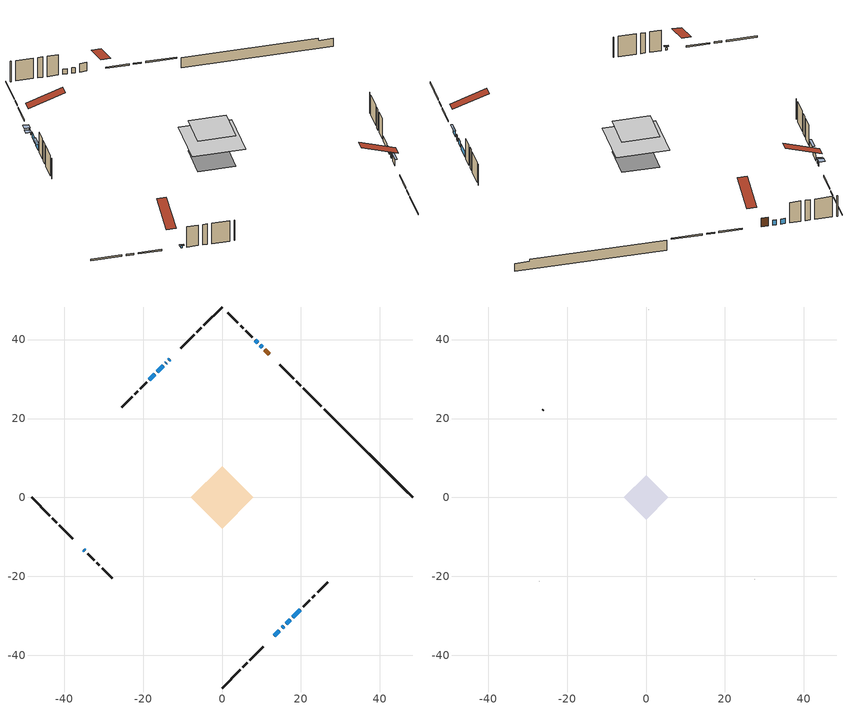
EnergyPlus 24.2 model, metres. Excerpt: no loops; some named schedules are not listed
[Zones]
conditioned space
 floor adiabatic (AdiabaticFloorConstruction): -7.93,0 0,7.93 7.93,0 0,-7.93 z2.74
 floor foundation (Slab1 construction): -5.6,0 0,5.6 5.6,0 0,-5.6 z-2.11
 wall outside (RimJoist1 construction): 0,-48.24 4.6,-43.64 / -48.24,0 -43.64,-4.6 / 0,48.24 -4.6,43.64 / 25.18,23.06 20.58,27.65 z0.3:0.6
 wall outside (RimJoist2 construction): 5.25,-42.99 6.4,-41.84 / -42.99,-5.25 -41.84,-6.4 / -5.25,42.99 -6.4,41.84 / 19.93,28.31 18.78,29.46 z0.3:0.6
 wall outside (RimJoist3 construction): 7.06,-41.18 10.5,-37.74 / -41.18,-7.06 -37.74,-10.5 / -7.06,41.18 -10.5,37.74 / 18.12,30.11 14.68,33.56 z0.3:0.6
 wall outside (AdiabaticWallConstruction 1): 11.93,36.31 10.83,37.41 z0.3:2.33
 wall outside (AdiabaticWallConstruction): -13.25,34.99 -13.47,34.77 z0.3:1.16; -34.99,-13.25 -34.7,-13.54 z0.3:0.81; 13.25,-34.98 14.55,-33.69 / -17.09,31.15 -18.38,29.85 z0.3:1.62; 10.17,38.06 9.71,38.52 / 15.2,-33.03 15.66,-32.57 / 16.32,-31.92 17.24,-31 / 17.89,-30.35 19.88,-28.36 / 9.06,39.18 8.36,39.88 / -14.85,33.38 -16.43,31.8 z0.3:1.52; -14.12,34.11 -14.2,34.04 z0.3:0.76
 wall outside (Wall1 construction): 20.53,-27.7 22.19,-26.05 / -34.04,-14.2 -32.39,-15.85 / -19.04,29.2 -20.7,27.54 / 7.7,40.54 6.05,42.19 z0.3:5.18
 wall outside (Wall2 construction): 22.85,-25.39 23.55,-24.69 / -31.73,-16.51 -31.03,-17.21 / -21.35,26.89 -22.05,26.18 / 5.39,42.85 4.69,43.55 z0.3:5.18
 wall outside (Wall3 construction): 24.2,-24.04 26.83,-21.41 / -30.37,-17.87 -27.75,-20.49 / -22.71,25.53 -25.33,22.9 / 4.03,44.21 1.41,46.83 z0.3:5.18
 wall foundation (FoundationWall1 construction): 25.84,22.4,-2.11 25.84,22.4,0.3 46,2.24,0.3 46,2.24,-0.2 48.24,0,-0.2 48.24,0,-2.11
 window (WindowConstruction 7): -13.25,34.98 -13.47,34.77 z0.3:1.16
 window (WindowConstruction 5): -34.98,-13.25 -34.7,-13.54 z0.3:0.81
 window (WindowConstruction 6): 13.25,-34.98 14.55,-33.69 z0.3:1.62
 window (WindowConstruction 9): 10.17,38.07 9.71,38.52 z0.3:1.52
 window (WindowConstruction 10): 15.2,-33.03 15.66,-32.58 z0.3:1.52
 window (WindowConstruction 8): -14.13,34.11 -14.2,34.04 z0.3:0.76
 window (WindowConstruction): 16.32,-31.92 17.23,-31 z0.3:1.52
 window (WindowConstruction 1): 17.89,-30.35 19.88,-28.36 z0.3:1.52
 window (WindowConstruction 2): 9.06,39.18 8.36,39.88 z0.3:1.52
 window (WindowConstruction 3): -14.85,33.38 -16.43,31.8 z0.3:1.52
 window (WindowConstruction 4): -17.09,31.15 -18.38,29.85 z0.3:1.62
 door (Door): 11.93,36.31 10.83,37.41 z0.3:2.33
 ceiling adiabatic (AdiabaticFloorConstruction): 0,-7.93 7.93,0 0,7.93 -7.93,0 z2.74
attic - vented
 floor to conditioned space (Floor1 construction Reversed): -5.6,0 0,5.6 5.6,0 0,-5.6 z5.18
 wall outside (Wall4 construction): 27.48,-20.76 27.58,-20.66 / -27.09,-21.15 -27,-21.24 / -25.99,22.25 -26.09,22.15 / 0.75,47.49 0.66,47.58 z0.3:5.18
 roof outside (Roof1 construction): 12.6,-35.64,5.18 7.14,-30.18,7.75 5.7,-31.62,7.75 11.16,-37.08,5.18; -35.64,-12.6,5.18 -30.18,-7.14,7.75 -31.62,-5.7,7.75 -37.08,-11.16,5.18; -12.6,35.64,5.18 -7.14,30.18,7.75 -5.7,31.62,7.75 -11.16,37.08,5.18; 12.58,35.66,5.18 7.12,30.2,7.75 8.56,28.76,7.75 14.02,34.22,5.18
shading: -13.8,34.44 -12.93,35.31 -13.79,36.17 -14.66,35.3 z1.62; -34.49,-13.75 -35.19,-13.04 -35.52,-13.37 -34.81,-14.08 z1.11; 14.76,-33.48 13.04,-35.19 13.37,-35.52 15.08,-33.8 z1.92; -14.52,33.71 -13.8,34.44 -14.66,35.3 -15.39,34.58 z1.22; -18.6,29.64 -16.88,31.36 -17.21,31.68 -18.92,29.97 z1.92
[Building]
Building 1: Terrain=Suburbs
[Site:Location]
Quebec Intl AP_QC: Latitude {deg}=46.8; Longitude {deg}=-71.38; Time Zone {hr}=-5; Elevation {m}=74; Keep Site Location Information=Yes
[Site:GroundTemperature:Shallow]
0.0108218, -2.24938, -2.43038, -1.3578, 2.94801, 7.23376, 10.9493, 13.303, 13.5029, 11.5886, 7.96783, 3.81355
[Site:WaterMainsTemperature]
Calculation Method=Schedule; Temperature Schedule=mains temperature schedule
[Material] Roughness=Rough; Thermal Absorptance=0.9
Name | Thickness {m} | Conductivity {W/m-K} | Density {kg/m3} | Specific Heat {J/kg-K} | Solar Absorptance | Visible Absorptance
asphalt or fiberglass shingles | 0.00635 | 0.162714 | 1121.4 | 1465.45 | 0.4 | 0.4
ceiling loosefill ins | 0.254 | 0.0480833 | 16.02 | 1046.75 | 0.7 | 0.7
ceiling stud and cavity | 0.1397 | 0.177487 | 65.682 | 1177.47 | 0.7 | 0.7
concrete 4.0 in. | 0.1016 | 1.803125 | 2242.8 | 837.4 | 0.7 | 0.7
concrete 8.0 in. | 0.2032 | 1.803125 | 2242.8 | 837.4 | 0.7 | 0.7
door material | 0.04445 | 0.053851 | 512.64 | 1214.23 | 0.7 | 0.7
exterior vertical ins | 0.0427865 | 0.029427 | 32.04 | 1214.23 | 0.7 | 0.7
floor covering | 0.0127 | 0.0433444 | 54.468 | 1339.84 | 0.6 | 0.6
floor rigid ins; wall rigid ins 1 | 0.512978 | 0.029427 | 32.04 | 1214.23 | 0.7 | 0.7
floor stud and cavity | 0.1397 | 1.75129 | 37.0049 | 1207.88 | 0.7 | 0.7
furniture material conditioned space 1 | 0.1524 | 0.115458 | 640.8 | 1214.23 | 0.6 | 0.6
gypsum board | 0.0127 | 0.160291 | 801 | 837.4 | 0.6 | 0.6
gypsum board 1 | 0.0127 | 0.160291 | 801 | 837.4 | 0.7 | 0.7
osb sheathing 0.5 in. | 0.0127 | 0.115458 | 512.64 | 1214.23 | 0.7 | 0.7
osb sheathing 0.75 in. | 0.01905 | 0.115458 | 512.64 | 1214.23 | 0.7 | 0.7
osb sheathing 2.0 in. | 0.0508 | 0.115458 | 512.64 | 1214.23 | 0.7 | 0.7
rim joist rigid ins; wall rigid ins | 0.051816 | 0.029427 | 32.04 | 1214.23 | 0.7 | 0.7
rim joist stud and cavity | 0.0508 | 0.0327625 | 125.044 | 1163.47 | 0.6 | 0.6
rim joist stud and cavity 1 | 0.0508 | 0.353641 | 125.044 | 1163.47 | 0.6 | 0.6
wall stud and cavity | 0.1397 | 0.142185 | 139.0536 | 1170.24 | 0.7 | 0.7
wall stud and cavity 1 | 0.1397 | 0.150548 | 139.0536 | 1170.24 | 0.7 | 0.7
wall stud and cavity 2 | 0.1397 | 0.141173 | 139.0536 | 1170.24 | 0.7 | 0.7
wall stud and cavity 3 | 0.0889 | 6.1454 | 50.32683 | 1063.81 | 0.6 | 0.6
wall stud and cavity 4 | 0.0889 | 0.380278 | 52.3479 | 1209.89 | 0.7 | 0.7
wall stud and cavity 5 | 0.0889 | 0.391764 | 83.0341 | 1211.67 | 0.7 | 0.7
wood siding | 0.0254 | 0.102417 | 544.68 | 1172.36 | 0.4 | 0.4
wood siding 1 | 0.00254 | 0.102417 | 544.68 | 1172.36 | 0.4 | 0.4
wood siding 2; wood siding 3; wood siding 4 | 0.0254 | 0.102417 | 544.68 | 1172.36 | 0.7 | 0.7
[WindowMaterial:SimpleGlazingSystem]
Name | U-Factor {W/m2-K} | Solar Heat Gain Coefficient
WindowMaterial | 2.969594 | 0.55
WindowMaterial 1 | 2.98152 | 0.59
WindowMaterial 2 | 2.94859 | 0.58
WindowMaterial 3 | 2.907136 | 0.64
WindowMaterial 4 | 3.04568 | 0.38
WindowMaterial 5 | 3.05874 | 0.34
WindowMaterial 6 | 2.89748 | 0.15
WindowMaterial 7 | 3.0542 | 0.41
[Construction]
AdiabaticFloorConstruction: floor stud and cavity, floor rigid ins, osb sheathing 0.75 in., floor covering
AdiabaticWallConstruction: wood siding 3, wall rigid ins 1, wall stud and cavity 4, gypsum board
AdiabaticWallConstruction 1: wood siding 4, wall rigid ins 1, wall stud and cavity 4, gypsum board
Door: door material
Floor1 construction Reversed: gypsum board, ceiling stud and cavity, ceiling loosefill ins
FoundationWall1 construction: concrete 8.0 in., gypsum board 1
furniture construction conditioned space 1: furniture material conditioned space 1
PartitionWallConstruction: gypsum board, wall stud and cavity 5, gypsum board
RimJoist1 construction; RimJoist3 construction: wood siding 2, rim joist rigid ins, osb sheathing 2.0 in., rim joist stud and cavity
RimJoist2 construction: wood siding 2, osb sheathing 2.0 in., rim joist stud and cavity 1
Roof1 construction: asphalt or fiberglass shingles
Slab1 construction: concrete 4.0 in.
Wall1 construction: wood siding, wall rigid ins, osb sheathing 0.5 in., wall stud and cavity, gypsum board
Wall2 construction: wood siding, wall rigid ins, osb sheathing 0.5 in., wall stud and cavity 1, gypsum board
Wall3 construction: wood siding, wall rigid ins, osb sheathing 0.5 in., wall stud and cavity 2, gypsum board
Wall4 construction: wood siding 1, wall stud and cavity 3
WindowConstruction: WindowMaterial
WindowConstruction 1: WindowMaterial 1
WindowConstruction 10; WindowConstruction 9: WindowMaterial 7
WindowConstruction 2; WindowConstruction 4; WindowConstruction 6: WindowMaterial 2
WindowConstruction 3: WindowMaterial 3
WindowConstruction 5: WindowMaterial 4
WindowConstruction 7: WindowMaterial 5
WindowConstruction 8: WindowMaterial 6
[Zone] Multiplier=1; Part of Total Floor Area=Yes
Name | Volume {m3}
attic - vented | 26.2294
conditioned space | 489.7
[Space]
Name | Zone | Volume {m3}
attic - vented 1 | attic - vented | 26.2294
conditioned space 1 | conditioned space | 489.7
[ZoneInfiltration:EffectiveLeakageArea]
infil attic - vented 1: Zone or Space=attic - vented 1; Schedule=Always On Discrete; Effective Air Leakage Area {cm2}=2318.77; Stack Coefficient=0.000518037; Wind Coefficient=1.5378e-05
[ZoneMixing]
whole house fan mix: Zone or Space=attic - vented; Schedule=Always On Continuous; Design Flow Rate Calculation Method=Flow/Zone; Design Flow Rate {m3/s}=0; Source Zone or Space=conditioned space
[SurfaceProperty:ExposedFoundationPerimeter]
Slab1: Exposed Perimeter Calculation Method=TotalExposedPerimeter; Total Exposed Perimeter {m}=31.68
[InternalMass] Zone or ZoneList=conditioned space; Space or SpaceList=conditioned space 1
Name | Construction | Surface Area {m2}
furniture mass conditioned space 1 | furniture construction conditioned space 1 | 75.36
partition wall mass | PartitionWallConstruction | 188.4
[Lights]
interior lighting: Zone or ZoneList or Space or SpaceList=conditioned space 1; Schedule=interior lighting schedule; Design Level Calculation Method=LightingLevel; Lighting Level {W}=343.2; Return Air Fraction=0; Fraction Radiant=0.6; Fraction Visible=0.2; Fraction Replaceable=1
[People]
occupants: Zone or ZoneList or Space or SpaceList=conditioned space 1; Number of People Schedule=occupants schedule; Number of People Calculation Method=People; Number of People=3; Fraction Radiant=0.314171; Sensible Heat Fraction=0.56303; Activity Level Schedule=occupants activity schedule; Carbon Dioxide Generation Rate {m3/s-W}=0; Enable ASHRAE 55 Comfort Warnings=No; Mean Radiant Temperature Calculation Type=EnclosureAveraged
[ElectricEquipment] Zone or ZoneList or Space or SpaceList=conditioned space 1; Design Level Calculation Method=EquipmentLevel
Name | Schedule | Design Level {W} | Fraction Latent | Fraction Radiant | Fraction Lost
clothes dryer | clothes dryer schedule | 140.772 | 0.015 | 0.081 | 0.85
clothes washer | clothes washer schedule | 32.1985 | 0.03 | 0.162 | 0.7
cooking range | cooking range schedule | 215.147 | 0.08 | 0.432 | 0.2
dishwasher | dishwasher schedule | 66.8632 | 0.3 | 0.18 | 0.4
fridge | fridge schedule | 72.9452 | 0 | 0.6 | 0
mech vent bath fan 0 | mech vent bath fan 0 schedule | 50.2 | 0 | 0 | 1
mech vent bath fan 1 | mech vent bath fan 1 schedule | 50.2 | 0 | 0 | 1
mech vent house fan | mech vent house fan schedule | 20.8667 | 0 | 0 | 0.522764
mech vent house fan cfis | mech vent house fan cfis schedule | 0 | 0 | 0 | 0
mech vent range fan 0 | mech vent range fan 0 schedule | 57 | 0 | 0 | 1
misc plug loads | misc plug loads schedule | 494.7 | 0.045 | 0.513 | 0.1
whole house fan | Always On Discrete | 0 | 0 | 0 | 1
[OtherEquipment] Zone or ZoneList or Space or SpaceList=conditioned space 1; Design Level Calculation Method=EquipmentLevel
Name | Fuel Type | Schedule | Design Level {W} | Fraction Latent | Fraction Radiant | Fraction Lost
clothes dryer 1 | Electricity | clothes dryer schedule | 0 | 0.015 | 0.081 | 0.85
cooking range 1 | Electricity | cooking range schedule | 0 | 0.08 | 0.432 | 0.2
general water use latent | None | general water use schedule | 62.594 | 1 | 0 | 0
general water use sensible | None | general water use schedule | -61.6891 | 0 | 0.6 | 0
mech vent house fan latent load | None | Always On Discrete | 0 | 1 | 0 | 0
mech vent house fan sensible load | None | Always On Discrete | 0 | 0 | 0 | 0
water heater energy adjustment1 | Electricity | Always On Discrete | 0.01 | 0 | 0 | 1
[ZoneInfiltration:DesignFlowRate] Zone or ZoneList or Space or SpaceList=conditioned space 1; Schedule=Always On Discrete; Design Flow Rate Calculation Method=Flow/Zone; Design Flow Rate {m3/s}=0
infil flow; natural vent flow; whole house fan flow
[ZoneControl:Thermostat]
conditioned space Thermostat: Zone or ZoneList=conditioned space; Control Type Schedule=conditioned space Thermostat Schedule; Control 1=conditioned space temperature setpoint; Temperature Difference Between Cutout And Setpoint {deltaC}=0
[ThermostatSetpoint:DualSetpoint]
conditioned space temperature setpoint: Heating Setpoint Temperature Schedule=heating setpoint; Cooling Setpoint Temperature Schedule=cooling setpoint
[Zone equipment]
conditioned space: electric baseboard
[Foundation:Kiva]
Foundation Kiva 1: Initial Indoor Air Temperature {C}=18; Wall Height Above Grade {m}=0.299984; Wall Depth Below Slab {m}=0.2032; Custom Block Material Name 1=exterior vertical ins; Custom Block Depth 1 {m}=2.40999; Custom Block X Position 1 {m}=0.2159; Custom Block Z Position 1 {m}=0
[Foundation:Kiva:Settings]
Soil Conductivity {W/m-K}=0.849921; Soil Density {kg/m3}=1842.3; Soil Specific Heat {J/kg-K}=418.7; Ground Solar Absorptivity=0.9; Ground Thermal Absorptivity=0.9; Ground Surface Roughness {m}=0.03; Far-Field Width {m}=40; Deep-Ground Boundary Condition=ZeroFlux; Deep-Ground Depth {m}=40; Minimum Cell Dimension {m}=0.2; Maximum Cell Growth Coefficient=3; Simulation Timestep=Timestep
[Exterior:Lights]
exterior lighting: Schedule=exterior lighting schedule; Design Level {W}=75.6
[EnergyManagementSystem:Sensor] Output:Variable or Output:Meter Index Key=conditioned space
Name | Output:Variable or Output:Meter
conditioned_space_clg_unmet_s | Zone Cooling Setpoint Not Met Time
conditioned_space_htg_unmet_s | Zone Heating Setpoint Not Met Time
fridge_tin_s; tin_s; tin_s_1 | Zone Mean Air Temperature
tout_s | Zone Outdoor Air Drybulb Temperature
win_s | Zone Air Humidity Ratio
[Schedule:Constant]
Name | Hourly Value
Always On Continuous; mech vent house fan schedule; mech vent house fan cfis schedule; Always On Discrete | 1
occupants activity schedule | 117.228
fridge schedule | 0
[Schedule:Week:Daily]
interior lighting schedule Week Rule - Jan1-Jan27: interior lighting schedule day, interior lighting schedule day, interior lighting schedule day, interior lighting schedule day, interior lighting schedule day, interior lighting schedule day, interior lighting schedule day, interior lighting schedule default day, interior lighting schedule default day, interior lighting schedule default day, interior lighting schedule default day, interior lighting schedule default day
interior lighting schedule Week Rule - Jan28-Feb3: interior lighting schedule day, interior lighting schedule day, interior lighting schedule day, interior lighting schedule day, interior lighting schedule day 1, interior lighting schedule day 1, interior lighting schedule day 1, interior lighting schedule default day, interior lighting schedule default day, interior lighting schedule default day, interior lighting schedule default day, interior lighting schedule default day
interior lighting schedule Week Rule - Feb4-Feb24: interior lighting schedule day 1, interior lighting schedule day 1, interior lighting schedule day 1, interior lighting schedule day 1, interior lighting schedule day 1, interior lighting schedule day 1, interior lighting schedule day 1, interior lighting schedule default day, interior lighting schedule default day, interior lighting schedule default day, interior lighting schedule default day, interior lighting schedule default day
interior lighting schedule Week Rule - Feb25-Mar3: interior lighting schedule day 1, interior lighting schedule day 1, interior lighting schedule day 1, interior lighting schedule day 1, interior lighting schedule day 2, interior lighting schedule day 2, interior lighting schedule day 2, interior lighting schedule default day, interior lighting schedule default day, interior lighting schedule default day, interior lighting schedule default day, interior lighting schedule default day
interior lighting schedule Week Rule - Mar4-Mar31: interior lighting schedule day 2, interior lighting schedule day 2, interior lighting schedule day 2, interior lighting schedule day 2, interior lighting schedule day 2, interior lighting schedule day 2, interior lighting schedule day 2, interior lighting schedule default day, interior lighting schedule default day, interior lighting schedule default day, interior lighting schedule default day, interior lighting schedule default day
interior lighting schedule Week Rule - Apr1-Apr28: interior lighting schedule day 3, interior lighting schedule day 3, interior lighting schedule day 3, interior lighting schedule day 3, interior lighting schedule day 3, interior lighting schedule day 3, interior lighting schedule day 3, interior lighting schedule default day, interior lighting schedule default day, interior lighting schedule default day, interior lighting schedule default day, interior lighting schedule default day
interior lighting schedule Week Rule - Apr29-May5: interior lighting schedule day 3, interior lighting schedule day 3, interior lighting schedule day 4, interior lighting schedule day 4, interior lighting schedule day 4, interior lighting schedule day 4, interior lighting schedule day 4, interior lighting schedule default day, interior lighting schedule default day, interior lighting schedule default day, interior lighting schedule default day, interior lighting schedule default day
interior lighting schedule Week Rule - May6-May26: interior lighting schedule day 4, interior lighting schedule day 4, interior lighting schedule day 4, interior lighting schedule day 4, interior lighting schedule day 4, interior lighting schedule day 4, interior lighting schedule day 4, interior lighting schedule default day, interior lighting schedule default day, interior lighting schedule default day, interior lighting schedule default day, interior lighting schedule default day
interior lighting schedule Week Rule - May27-Jun2: interior lighting schedule day 4, interior lighting schedule day 4, interior lighting schedule day 4, interior lighting schedule day 4, interior lighting schedule day 4, interior lighting schedule day 5, interior lighting schedule day 5, interior lighting schedule default day, interior lighting schedule default day, interior lighting schedule default day, interior lighting schedule default day, interior lighting schedule default day
interior lighting schedule Week Rule - Jun3-Jun30: interior lighting schedule day 5, interior lighting schedule day 5, interior lighting schedule day 5, interior lighting schedule day 5, interior lighting schedule day 5, interior lighting schedule day 5, interior lighting schedule day 5, interior lighting schedule default day, interior lighting schedule default day, interior lighting schedule default day, interior lighting schedule default day, interior lighting schedule default day
interior lighting schedule Week Rule - Jul1-Jul28: interior lighting schedule day 6, interior lighting schedule day 6, interior lighting schedule day 6, interior lighting schedule day 6, interior lighting schedule day 6, interior lighting schedule day 6, interior lighting schedule day 6, interior lighting schedule default day, interior lighting schedule default day, interior lighting schedule default day, interior lighting schedule default day, interior lighting schedule default day
interior lighting schedule Week Rule - Jul29-Aug4: interior lighting schedule day 6, interior lighting schedule day 6, interior lighting schedule day 6, interior lighting schedule day 7, interior lighting schedule day 7, interior lighting schedule day 7, interior lighting schedule day 7, interior lighting schedule default day, interior lighting schedule default day, interior lighting schedule default day, interior lighting schedule default day, interior lighting schedule default day
interior lighting schedule Week Rule - Aug5-Aug25: interior lighting schedule day 7, interior lighting schedule day 7, interior lighting schedule day 7, interior lighting schedule day 7, interior lighting schedule day 7, interior lighting schedule day 7, interior lighting schedule day 7, interior lighting schedule default day, interior lighting schedule default day, interior lighting schedule default day, interior lighting schedule default day, interior lighting schedule default day
interior lighting schedule Week Rule - Aug26-Sep1: interior lighting schedule day 7, interior lighting schedule day 7, interior lighting schedule day 7, interior lighting schedule day 7, interior lighting schedule day 7, interior lighting schedule day 7, interior lighting schedule day 8, interior lighting schedule default day, interior lighting schedule default day, interior lighting schedule default day, interior lighting schedule default day, interior lighting schedule default day
interior lighting schedule Week Rule - Sep2-Sep29: interior lighting schedule day 8, interior lighting schedule day 8, interior lighting schedule day 8, interior lighting schedule day 8, interior lighting schedule day 8, interior lighting schedule day 8, interior lighting schedule day 8, interior lighting schedule default day, interior lighting schedule default day, interior lighting schedule default day, interior lighting schedule default day, interior lighting schedule default day
interior lighting schedule Week Rule - Sep30-Oct6: interior lighting schedule day 8, interior lighting schedule day 9, interior lighting schedule day 9, interior lighting schedule day 9, interior lighting schedule day 9, interior lighting schedule day 9, interior lighting schedule day 9, interior lighting schedule default day, interior lighting schedule default day, interior lighting schedule default day, interior lighting schedule default day, interior lighting schedule default day
interior lighting schedule Week Rule - Oct7-Oct27: interior lighting schedule day 9, interior lighting schedule day 9, interior lighting schedule day 9, interior lighting schedule day 9, interior lighting schedule day 9, interior lighting schedule day 9, interior lighting schedule day 9, interior lighting schedule default day, interior lighting schedule default day, interior lighting schedule default day, interior lighting schedule default day, interior lighting schedule default day
interior lighting schedule Week Rule - Oct28-Nov3: interior lighting schedule day 9, interior lighting schedule day 9, interior lighting schedule day 9, interior lighting schedule day 9, interior lighting schedule day 10, interior lighting schedule day 10, interior lighting schedule day 10, interior lighting schedule default day, interior lighting schedule default day, interior lighting schedule default day, interior lighting schedule default day, interior lighting schedule default day
interior lighting schedule Week Rule - Nov4-Nov24: interior lighting schedule day 10, interior lighting schedule day 10, interior lighting schedule day 10, interior lighting schedule day 10, interior lighting schedule day 10, interior lighting schedule day 10, interior lighting schedule day 10, interior lighting schedule default day, interior lighting schedule default day, interior lighting schedule default day, interior lighting schedule default day, interior lighting schedule default day
interior lighting schedule Week Rule - Nov25-Dec1: interior lighting schedule day 10, interior lighting schedule day 10, interior lighting schedule day 10, interior lighting schedule day 10, interior lighting schedule day 10, interior lighting schedule day 10, interior lighting schedule day 11, interior lighting schedule default day, interior lighting schedule default day, interior lighting schedule default day, interior lighting schedule default day, interior lighting schedule default day
interior lighting schedule Week Rule - Dec2-Dec31: interior lighting schedule day 11, interior lighting schedule day 11, interior lighting schedule day 11, interior lighting schedule day 11, interior lighting schedule day 11, interior lighting schedule day 11, interior lighting schedule day 11, interior lighting schedule default day, interior lighting schedule default day, interior lighting schedule default day, interior lighting schedule default day, interior lighting schedule default day
occupants schedule Week Rule - Jan1-Dec31: occupants schedule day, occupants schedule day, occupants schedule day, occupants schedule day, occupants schedule day, occupants schedule day, occupants schedule day, occupants schedule default day, occupants schedule default day, occupants schedule default day, occupants schedule default day, occupants schedule default day
clothes dryer schedule Week Rule - Jan1-Dec31: clothes dryer schedule day, clothes dryer schedule day, clothes dryer schedule day, clothes dryer schedule day, clothes dryer schedule day, clothes dryer schedule day, clothes dryer schedule day, clothes dryer schedule default day, clothes dryer schedule default day, clothes dryer schedule default day, clothes dryer schedule default day, clothes dryer schedule default day
clothes washer schedule Week Rule - Jan1-Dec31: clothes washer schedule day, clothes washer schedule day, clothes washer schedule day, clothes washer schedule day, clothes washer schedule day, clothes washer schedule day, clothes washer schedule day, clothes washer schedule default day, clothes washer schedule default day, clothes washer schedule default day, clothes washer schedule default day, clothes washer schedule default day
cooking range schedule Week Rule - Jan1-Dec31: cooking range schedule day, cooking range schedule day, cooking range schedule day, cooking range schedule day, cooking range schedule day, cooking range schedule day, cooking range schedule day, cooking range schedule default day, cooking range schedule default day, cooking range schedule default day, cooking range schedule default day, cooking range schedule default day
dishwasher schedule Week Rule - Jan1-Dec31: dishwasher schedule day, dishwasher schedule day, dishwasher schedule day, dishwasher schedule day, dishwasher schedule day, dishwasher schedule day, dishwasher schedule day, dishwasher schedule default day, dishwasher schedule default day, dishwasher schedule default day, dishwasher schedule default day, dishwasher schedule default day
mech vent bath fan 0 schedule Week Rule - Jan1-Dec31: mech vent bath fan 0 schedule day, mech vent bath fan 0 schedule day, mech vent bath fan 0 schedule day, mech vent bath fan 0 schedule day, mech vent bath fan 0 schedule day, mech vent bath fan 0 schedule day, mech vent bath fan 0 schedule day, mech vent bath fan 0 schedule default day, mech vent bath fan 0 schedule default day, mech vent bath fan 0 schedule default day, mech vent bath fan 0 schedule default day, mech vent bath fan 0 schedule default day
mech vent bath fan 1 schedule Week Rule - Jan1-Dec31: mech vent bath fan 1 schedule day, mech vent bath fan 1 schedule day, mech vent bath fan 1 schedule day, mech vent bath fan 1 schedule day, mech vent bath fan 1 schedule day, mech vent bath fan 1 schedule day, mech vent bath fan 1 schedule day, mech vent bath fan 1 schedule default day, mech vent bath fan 1 schedule default day, mech vent bath fan 1 schedule default day, mech vent bath fan 1 schedule default day, mech vent bath fan 1 schedule default day
mech vent range fan 0 schedule Week Rule - Jan1-Dec31: mech vent range fan 0 schedule day, mech vent range fan 0 schedule day, mech vent range fan 0 schedule day, mech vent range fan 0 schedule day, mech vent range fan 0 schedule day, mech vent range fan 0 schedule day, mech vent range fan 0 schedule day, mech vent range fan 0 schedule default day, mech vent range fan 0 schedule default day, mech vent range fan 0 schedule default day, mech vent range fan 0 schedule default day, mech vent range fan 0 schedule default day
misc plug loads schedule Week Rule - Jan1-Dec31: misc plug loads schedule day, misc plug loads schedule day, misc plug loads schedule day, misc plug loads schedule day, misc plug loads schedule day, misc plug loads schedule day, misc plug loads schedule day, misc plug loads schedule default day, misc plug loads schedule default day, misc plug loads schedule default day, misc plug loads schedule default day, misc plug loads schedule default day
general water use schedule Week Rule - Jan1-Dec31: general water use schedule day, general water use schedule day, general water use schedule day, general water use schedule day, general water use schedule day, general water use schedule day, general water use schedule day, general water use schedule default day, general water use schedule default day, general water use schedule default day, general water use schedule default day, general water use schedule default day
exterior lighting schedule Week Rule - Jan1-Jan27: exterior lighting schedule day, exterior lighting schedule day, exterior lighting schedule day, exterior lighting schedule day, exterior lighting schedule day, exterior lighting schedule day, exterior lighting schedule day, exterior lighting schedule default day, exterior lighting schedule default day, exterior lighting schedule default day, exterior lighting schedule default day, exterior lighting schedule default day
exterior lighting schedule Week Rule - Jan28-Feb3: exterior lighting schedule day, exterior lighting schedule day, exterior lighting schedule day, exterior lighting schedule day, exterior lighting schedule day 1, exterior lighting schedule day 1, exterior lighting schedule day 1, exterior lighting schedule default day, exterior lighting schedule default day, exterior lighting schedule default day, exterior lighting schedule default day, exterior lighting schedule default day
exterior lighting schedule Week Rule - Feb4-Feb24: exterior lighting schedule day 1, exterior lighting schedule day 1, exterior lighting schedule day 1, exterior lighting schedule day 1, exterior lighting schedule day 1, exterior lighting schedule day 1, exterior lighting schedule day 1, exterior lighting schedule default day, exterior lighting schedule default day, exterior lighting schedule default day, exterior lighting schedule default day, exterior lighting schedule default day
exterior lighting schedule Week Rule - Feb25-Mar3: exterior lighting schedule day 1, exterior lighting schedule day 1, exterior lighting schedule day 1, exterior lighting schedule day 1, exterior lighting schedule day 2, exterior lighting schedule day 2, exterior lighting schedule day 2, exterior lighting schedule default day, exterior lighting schedule default day, exterior lighting schedule default day, exterior lighting schedule default day, exterior lighting schedule default day
exterior lighting schedule Week Rule - Mar4-Mar31: exterior lighting schedule day 2, exterior lighting schedule day 2, exterior lighting schedule day 2, exterior lighting schedule day 2, exterior lighting schedule day 2, exterior lighting schedule day 2, exterior lighting schedule day 2, exterior lighting schedule default day, exterior lighting schedule default day, exterior lighting schedule default day, exterior lighting schedule default day, exterior lighting schedule default day
exterior lighting schedule Week Rule - Apr1-Apr28: exterior lighting schedule day 3, exterior lighting schedule day 3, exterior lighting schedule day 3, exterior lighting schedule day 3, exterior lighting schedule day 3, exterior lighting schedule day 3, exterior lighting schedule day 3, exterior lighting schedule default day, exterior lighting schedule default day, exterior lighting schedule default day, exterior lighting schedule default day, exterior lighting schedule default day
exterior lighting schedule Week Rule - Apr29-May5: exterior lighting schedule day 3, exterior lighting schedule day 3, exterior lighting schedule day 4, exterior lighting schedule day 4, exterior lighting schedule day 4, exterior lighting schedule day 4, exterior lighting schedule day 4, exterior lighting schedule default day, exterior lighting schedule default day, exterior lighting schedule default day, exterior lighting schedule default day, exterior lighting schedule default day
exterior lighting schedule Week Rule - May6-May26: exterior lighting schedule day 4, exterior lighting schedule day 4, exterior lighting schedule day 4, exterior lighting schedule day 4, exterior lighting schedule day 4, exterior lighting schedule day 4, exterior lighting schedule day 4, exterior lighting schedule default day, exterior lighting schedule default day, exterior lighting schedule default day, exterior lighting schedule default day, exterior lighting schedule default day
exterior lighting schedule Week Rule - May27-Jun2: exterior lighting schedule day 4, exterior lighting schedule day 4, exterior lighting schedule day 4, exterior lighting schedule day 4, exterior lighting schedule day 4, exterior lighting schedule day 5, exterior lighting schedule day 5, exterior lighting schedule default day, exterior lighting schedule default day, exterior lighting schedule default day, exterior lighting schedule default day, exterior lighting schedule default day
exterior lighting schedule Week Rule - Jun3-Jun30: exterior lighting schedule day 5, exterior lighting schedule day 5, exterior lighting schedule day 5, exterior lighting schedule day 5, exterior lighting schedule day 5, exterior lighting schedule day 5, exterior lighting schedule day 5, exterior lighting schedule default day, exterior lighting schedule default day, exterior lighting schedule default day, exterior lighting schedule default day, exterior lighting schedule default day
exterior lighting schedule Week Rule - Jul1-Jul28: exterior lighting schedule day 6, exterior lighting schedule day 6, exterior lighting schedule day 6, exterior lighting schedule day 6, exterior lighting schedule day 6, exterior lighting schedule day 6, exterior lighting schedule day 6, exterior lighting schedule default day, exterior lighting schedule default day, exterior lighting schedule default day, exterior lighting schedule default day, exterior lighting schedule default day
exterior lighting schedule Week Rule - Jul29-Aug4: exterior lighting schedule day 6, exterior lighting schedule day 6, exterior lighting schedule day 6, exterior lighting schedule day 7, exterior lighting schedule day 7, exterior lighting schedule day 7, exterior lighting schedule day 7, exterior lighting schedule default day, exterior lighting schedule default day, exterior lighting schedule default day, exterior lighting schedule default day, exterior lighting schedule default day
[Schedule:Year]
interior lighting schedule: interior lighting schedule Week Rule - Jan1-Jan27, 1, 1, 1, 27, interior lighting schedule Week Rule - Jan28-Feb3, 1, 28, 2, 3, interior lighting schedule Week Rule - Feb4-Feb24, 2, 4, 2, 24, interior lighting schedule Week Rule - Feb25-Mar3, 2, 25, 3, 3, interior lighting schedule Week Rule - Mar4-Mar31, 3, 4, 3, 31, interior lighting schedule Week Rule - Apr1-Apr28, 4, 1, 4, 28, interior lighting schedule Week Rule - Apr29-May5, 4, 29, 5, 5, interior lighting schedule Week Rule - May6-May26, 5, 6, 5, 26, interior lighting schedule Week Rule - May27-Jun2, 5, 27, 6, 2, interior lighting schedule Week Rule - Jun3-Jun30, 6, 3, 6, 30, interior lighting schedule Week Rule - Jul1-Jul28, 7, 1, 7, 28, interior lighting schedule Week Rule - Jul29-Aug4, 7, 29, 8, 4, interior lighting schedule Week Rule - Aug5-Aug25, 8, 5, 8, 25, interior lighting schedule Week Rule - Aug26-Sep1, 8, 26, 9, 1, interior lighting schedule Week Rule - Sep2-Sep29, 9, 2, 9, 29, interior lighting schedule Week Rule - Sep30-Oct6, 9, 30, 10, 6, interior lighting schedule Week Rule - Oct7-Oct27, 10, 7, 10, 27, interior lighting schedule Week Rule - Oct28-Nov3, 10, 28, 11, 3, interior lighting schedule Week Rule - Nov4-Nov24, 11, 4, 11, 24, interior lighting schedule Week Rule - Nov25-Dec1, 11, 25, 12, 1, interior lighting schedule Week Rule - Dec2-Dec31, 12, 2, 12, 31
occupants schedule: occupants schedule Week Rule - Jan1-Dec31, 1, 1, 12, 31
clothes dryer schedule: clothes dryer schedule Week Rule - Jan1-Dec31, 1, 1, 12, 31
clothes washer schedule: clothes washer schedule Week Rule - Jan1-Dec31, 1, 1, 12, 31
cooking range schedule: cooking range schedule Week Rule - Jan1-Dec31, 1, 1, 12, 31
dishwasher schedule: dishwasher schedule Week Rule - Jan1-Dec31, 1, 1, 12, 31
mech vent bath fan 0 schedule: mech vent bath fan 0 schedule Week Rule - Jan1-Dec31, 1, 1, 12, 31
mech vent bath fan 1 schedule: mech vent bath fan 1 schedule Week Rule - Jan1-Dec31, 1, 1, 12, 31
mech vent range fan 0 schedule: mech vent range fan 0 schedule Week Rule - Jan1-Dec31, 1, 1, 12, 31
misc plug loads schedule: misc plug loads schedule Week Rule - Jan1-Dec31, 1, 1, 12, 31
general water use schedule: general water use schedule Week Rule - Jan1-Dec31, 1, 1, 12, 31
exterior lighting schedule: exterior lighting schedule Week Rule - Jan1-Jan27, 1, 1, 1, 27, exterior lighting schedule Week Rule - Jan28-Feb3, 1, 28, 2, 3, exterior lighting schedule Week Rule - Feb4-Feb24, 2, 4, 2, 24, exterior lighting schedule Week Rule - Feb25-Mar3, 2, 25, 3, 3, exterior lighting schedule Week Rule - Mar4-Mar31, 3, 4, 3, 31, exterior lighting schedule Week Rule - Apr1-Apr28, 4, 1, 4, 28, exterior lighting schedule Week Rule - Apr29-May5, 4, 29, 5, 5, exterior lighting schedule Week Rule - May6-May26, 5, 6, 5, 26, exterior lighting schedule Week Rule - May27-Jun2, 5, 27, 6, 2, exterior lighting schedule Week Rule - Jun3-Jun30, 6, 3, 6, 30, exterior lighting schedule Week Rule - Jul1-Jul28, 7, 1, 7, 28, exterior lighting schedule Week Rule - Jul29-Aug4, 7, 29, 8, 4, exterior lighting schedule Week Rule - Aug5-Aug25, 8, 5, 8, 25, exterior lighting schedule Week Rule - Aug26-Sep1, 8, 26, 9, 1, exterior lighting schedule Week Rule - Sep2-Sep29, 9, 2, 9, 29, exterior lighting schedule Week Rule - Sep30-Oct6, 9, 30, 10, 6, exterior lighting schedule Week Rule - Oct7-Oct27, 10, 7, 10, 27, exterior lighting schedule Week Rule - Oct28-Nov3, 10, 28, 11, 3, exterior lighting schedule Week Rule - Nov4-Nov24, 11, 4, 11, 24, exterior lighting schedule Week Rule - Nov25-Dec1, 11, 25, 12, 1, exterior lighting schedule Week Rule - Dec2-Dec31, 12, 2, 12, 31
[Schedule:Compact]
conditioned space Thermostat Schedule: Through: 12/31, For: AllDays, Until: 24:00, 4
mains temperature schedule: Through: 01/01, For: AllDays, Until: 24:00, 5.175, Through: 01/02, For: AllDays, Until: 24:00, 5.10167, Through: 01/03, For: AllDays, Until: 24:00, 5.02889, Through: 01/04, For: AllDays, Until: 24:00, 4.95778, Through: 01/05, For: AllDays, Until: 24:00, 4.88778, Through: 01/06, For: AllDays, Until: 24:00, 4.81833, Through: 01/07, For: AllDays, Until: 24:00, 4.75056, Through: 01/08, For: AllDays, Until: 24:00, 4.68389, Through: 01/09, For: AllDays, Until: 24:00, 4.61833, Through: 01/10, For: AllDays, Until: 24:00, 4.55389, Through: 01/11, For: AllDays, Until: 24:00, 4.49056, Through: 01/12, For: AllDays, Until: 24:00, 4.42889, Through: 01/13, For: AllDays, Until: 24:00, 4.36778, Through: 01/14, For: AllDays, Until: 24:00, 4.30889, Through: 01/15, For: AllDays, Until: 24:00, 4.25056, Through: 01/16, For: AllDays, Until: 24:00, 4.19389, Through: 01/17, For: AllDays, Until: 24:00, 4.13833, Through: 01/18, For: AllDays, Until: 24:00, 4.08444, Through: 01/19, For: AllDays, Until: 24:00, 4.03167, Through: 01/20, For: AllDays, Until: 24:00, 3.98056, Through: 01/21, For: AllDays, Until: 24:00, 3.93056, Through: 01/22, For: AllDays, Until: 24:00, 3.88222, Through: 01/23, For: AllDays, Until: 24:00, 3.835, Through: 01/24, For: AllDays, Until: 24:00, 3.78944, Through: 01/25, For: AllDays, Until: 24:00, 3.74556, Through: 01/26, For: AllDays, Until: 24:00, 3.70278, Through: 01/27, For: AllDays, Until: 24:00, 3.66167, Through: 01/28, For: AllDays, Until: 24:00, 3.62167, Through: 01/29, For: AllDays, Until: 24:00, 3.58389, Through: 01/30, For: AllDays, Until: 24:00, 3.54722, Through: 01/31, For: AllDays, Until: 24:00, 3.51167, Through: 02/01, For: AllDays, Until: 24:00, 3.47833, Through: 02/02, For: AllDays, Until: 24:00, 3.44611, Through: 02/03, For: AllDays, Until: 24:00, 3.41556, Through: 02/04, For: AllDays, Until: 24:00, 3.38667, Through: 02/05, For: AllDays, Until: 24:00, 3.35944, Through: 02/06, For: AllDays, Until: 24:00, 3.33389, Through: 02/07, For: AllDays, Until: 24:00, 3.30944, Through: 02/08, For: AllDays, Until: 24:00, 3.28667, Through: 02/09, For: AllDays, Until: 24:00, 3.26611, Through: 02/10, For: AllDays, Until: 24:00, 3.24667, Through: 02/11, For: AllDays, Until: 24:00, 3.22889, Through: 02/12, For: AllDays, Until: 24:00, 3.21278, Through: 02/13, For: AllDays, Until: 24:00, 3.19833, Through: 02/14, For: AllDays, Until: 24:00, 3.18556, Through: 02/15, For: AllDays, Until: 24:00, 3.17389, Through: 02/16, For: AllDays, Until: 24:00, 3.16444, Through: 02/17, For: AllDays, Until: 24:00, 3.15667, Through: 02/18, For: AllDays, Until: 24:00, 3.15056, Through: 02/19, For: AllDays, Until: 24:00, 3.14556, Through: 02/20, For: AllDays, Until: 24:00, 3.14278, Through: 02/21, For: AllDays, Until: 24:00, 3.14111, Through: 02/22, For: AllDays, Until: 24:00, 3.14167, Through: 02/23, For: AllDays, Until: 24:00, 3.14333, Through: 02/24, For: AllDays, Until: 24:00, 3.14722, Through: 02/25, For: AllDays, Until: 24:00, 3.15222, Through: 02/26, For: AllDays, Until: 24:00, 3.15944, Through: 02/27, For: AllDays, Until: 24:00, 3.16778, Through: 02/28, For: AllDays, Until: 24:00, 3.17778, Through: 03/01, For: AllDays, Until: 24:00, 3.18944, Through: 03/02, For: AllDays, Until: 24:00, 3.20333, Through: 03/03, For: AllDays, Until: 24:00, 3.21833, Through: 03/04, For: AllDays, Until: 24:00, 3.235, Through: 03/05, For: AllDays, Until: 24:00, 3.25333, Through: 03/06, For: AllDays, Until: 24:00, 3.27333, Through: 03/07, For: AllDays, Until: 24:00, 3.29444, Through: 03/08, For: AllDays, Until: 24:00, 3.31778, Through: 03/09, For: AllDays, Until: 24:00, 3.34222, Through: 03/10, For: AllDays, Until: 24:00, 3.36889, Through: 03/11, For: AllDays, Until: 24:00, 3.39667, Through: 03/12, For: AllDays, Until: 24:00, 3.42611, Through: 03/13, For: AllDays, Until: 24:00, 3.45722, Through: 03/14, For: AllDays, Until: 24:00, 3.49, Through: 03/15, For: AllDays, Until: 24:00, 3.52389, Through: 03/16, For: AllDays, Until: 24:00, 3.55944, Through: 03/17, For: AllDays, Until: 24:00, 3.59667, Through: 03/18, For: AllDays, Until: 24:00, 3.63556, Through: 03/19, For: AllDays, Until: 24:00, 3.67556, Through: 03/20, For: AllDays, Until: 24:00, 3.71722, Through: 03/21, For: AllDays, Until: 24:00, 3.76056, Through: 03/22, For: AllDays, Until: 24:00, 3.80556, Through: 03/23, For: AllDays, Until: 24:00, 3.85111, Through: 03/24, For: AllDays, Until: 24:00, 3.89889, Through: 03/25, For: AllDays, Until: 24:00, 3.94778, Through: 03/26, For: AllDays, Until: 24:00, 3.99833, Through: 03/27, For: AllDays, Until: 24:00, 4.05, Through: 03/28, For: AllDays, Until: 24:00, 4.10333, Through: 03/29, For: AllDays, Until: 24:00, 4.15778, Through: 03/30, For: AllDays, Until: 24:00, 4.21333, Through: 03/31, For: AllDays, Until: 24:00, 4.27056, Through: 04/01, For: AllDays, Until: 24:00, 4.32944, Through: 04/02, For: AllDays, Until: 24:00, 4.38889, Through: 04/03, For: AllDays, Until: 24:00, 4.45, Through: 04/04, For: AllDays, Until: 24:00, 4.51222, Through: 04/05, For: AllDays, Until: 24:00, 4.57611, Through: 04/06, For: AllDays, Until: 24:00, 4.64056, Through: 04/07, For: AllDays, Until: 24:00, 4.70667, Through: 04/08, For: AllDays, Until: 24:00, 4.77389, Through: 04/09, For: AllDays, Until: 24:00, 4.84222, Through: 04/10, For: AllDays, Until: 24:00, 4.91167, Through: 04/11, For: AllDays, Until: 24:00, 4.98278, Through: 04/12, For: AllDays, Until: 24:00, 5.05444, Through: 04/13, For: AllDays, Until: 24:00, 5.12722, Through: 04/14, For: AllDays, Until: 24:00, 5.20111, Through: 04/15, For: AllDays, Until: 24:00, 5.27611, Through: 04/16, For: AllDays, Until: 24:00, 5.35167, Through: 04/17, For: AllDays, Until: 24:00, 5.42889, Through: 04/18, For: AllDays, Until: 24:00, 5.50667, Through: 04/19, For: AllDays, Until: 24:00, 5.58556, Through: 04/20, For: AllDays, Until: 24:00, 5.665, Through: 04/21, For: AllDays, Until: 24:00, 5.74611, Through: 04/22, For: AllDays, Until: 24:00, 5.82722, Through: 04/23, For: AllDays, Until: 24:00, 5.91, Through: 04/24, For: AllDays, Until: 24:00, 5.99278, Through: 04/25, For: AllDays, Until: 24:00, 6.07722, Through: 04/26, For: AllDays, Until: 24:00, 6.16167, Through: 04/27, For: AllDays, Until: 24:00, 6.24722, Through: 04/28, For: AllDays, Until: 24:00, 6.33389, Through: 04/29, For: AllDays, Until: 24:00, 6.42056, Through: 04/30, For: AllDays, Until: 24:00, 6.50833, Through: 05/01, For: AllDays, Until: 24:00, 6.59667, Through: 05/02, For: AllDays, Until: 24:00, 6.68556, Through: 05/03, For: AllDays, Until: 24:00, 6.775, Through: 05/04, For: AllDays, Until: 24:00, 6.86556, Through: 05/05, For: AllDays, Until: 24:00, 6.95611, Through: 05/06, For: AllDays, Until: 24:00, 7.04722, Through: 05/07, For: AllDays, Until: 24:00, 7.13889, Through: 05/08, For: AllDays, Until: 24:00, 7.23111, Through: 05/09, For: AllDays, Until: 24:00, 7.32333, Through: 05/10, For: AllDays, Until: 24:00, 7.41667, Through: 05/11, For: AllDays, Until: 24:00, 7.51, Through: 05/12, For: AllDays, Until: 24:00, 7.60389, Through: 05/13, For: AllDays, Until: 24:00, 7.69778, Through: 05/14, For: AllDays, Until: 24:00, 7.79222, Through: 05/15, For: AllDays, Until: 24:00, 7.88667, Through: 05/16, For: AllDays, Until: 24:00, 7.98167, Through: 05/17, For: AllDays, Until: 24:00, 8.07667, Through: 05/18, For: AllDays, Until: 24:00, 8.17167, Through: 05/19, For: AllDays, Until: 24:00, 8.26722, Through: 05/20, For: AllDays, Until: 24:00, 8.36278, Through: 05/21, For: AllDays, Until: 24:00, 8.45833, Through: 05/22, For: AllDays, Until: 24:00, 8.55444, Through: 05/23, For: AllDays, Until: 24:00, 8.65, Through: 05/24, For: AllDays, Until: 24:00, 8.74611, Through: 05/25, For: AllDays, Until: 24:00, 8.84167, Through: 05/26, For: AllDays, Until: 24:00, 8.93722, Through: 05/27, For: AllDays, Until: 24:00, 9.03333, Through: 05/28, For: AllDays, Until: 24:00, 9.12889, Through: 05/29, For: AllDays, Until: 24:00, 9.22389, Through: 05/30, For: AllDays, Until: 24:00, 9.31944, Through: 05/31, For: AllDays, Until: 24:00, 9.41444, Through: 06/01, For: AllDays, Until: 24:00, 9.50944, Through: 06/02, For: AllDays, Until: 24:00, 9.60389, Through: 06/03, For: AllDays, Until: 24:00, 9.69833, Through: 06/04, For: AllDays, Until: 24:00, 9.79278, Through: 06/05, For: AllDays, Until: 24:00, 9.88667, Through: 06/06, For: AllDays, Until: 24:00, 9.98, Through: 06/07, For: AllDays, Until: 24:00, 10.0728, Through: 06/08, For: AllDays, Until: 24:00, 10.1656, Through: 06/09, For: AllDays, Until: 24:00, 10.2578, Through: 06/10, For: AllDays, Until: 24:00, 10.3494, Through: 06/11, For: AllDays, Until: 24:00, 10.4411, Through: 06/12, For: AllDays, Until: 24:00, 10.5317, Through: 06/13, For: AllDays, Until: 24:00, 10.6222, Through: 06/14, For: AllDays, Until: 24:00, 10.7117, Through: 06/15, For: AllDays, Until: 24:00, 10.8006, Through: 06/16, For: AllDays, Until: 24:00, 10.8889, Through: 06/17, For: AllDays, Until: 24:00, 10.9772, Through: 06/18, For: AllDays, Until: 24:00, 11.0639, Through: 06/19, For: AllDays, Until: 24:00, 11.1506, Through: 06/20, For: AllDays, Until: 24:00, 11.2361, Through: 06/21, For: AllDays, Until: 24:00, 11.3211, Through: 06/22, For: AllDays, Until: 24:00, 11.4056, Through: 06/23, For: AllDays, Until: 24:00, 11.4889, Through: 06/24, For: AllDays, Until: 24:00, 11.5711, Through: 06/25, For: AllDays, Until: 24:00, 11.6533, Through: 06/26, For: AllDays, Until: 24:00, 11.7339, Through: 06/27, For: AllDays, Until: 24:00, 11.8139, Through: 06/28, For: AllDays, Until: 24:00, 11.8928, Through: 06/29, For: AllDays, Until: 24:00, 11.9711, Through: 06/30, For: AllDays, Until: 24:00, 12.0483, Through: 07/01, For: AllDays, Until: 24:00, 12.1244, Through: 07/02, For: AllDays, Until: 24:00, 12.1994, Through: 07/03, For: AllDays, Until: 24:00, 12.2733, Through: 07/04, For: AllDays, Until: 24:00, 12.3467, Through: 07/05, For: AllDays, Until: 24:00, 12.4183, Through: 07/06, For: AllDays, Until: 24:00, 12.4894, Through: 07/07, For: AllDays, Until: 24:00, 12.5589, Through: 07/08, For: AllDays, Until: 24:00, 12.6278, Through: 07/09, For: AllDays, Until: 24:00, 12.695, Through: 07/10, For: AllDays, Until: 24:00, 12.7617, Through: 07/11, For: AllDays, Until: 24:00, 12.8267, Through: 07/12, For: AllDays, Until: 24:00, 12.8906, Through: 07/13, For: AllDays, Until: 24:00, 12.9528, Through: 07/14, For: AllDays, Until: 24:00, 13.0144, Through: 07/15, For: AllDays, Until: 24:00, 13.0744, Through: 07/16, For: AllDays, Until: 24:00, 13.1333, Through: 07/17, For: AllDays, Until: 24:00, 13.1906, Through: 07/18, For: AllDays, Until: 24:00, 13.2467, Through: 07/19, For: AllDays, Until: 24:00, 13.3017, Through: 07/20, For: AllDays, Until: 24:00, 13.355, Through: 07/21, For: AllDays, Until: 24:00, 13.4072, Through: 07/22, For: AllDays, Until: 24:00, 13.4578, Through: 07/23, For: AllDays, Until: 24:00, 13.5067, Through: 07/24, For: AllDays, Until: 24:00, 13.5544, Through: 07/25, For: AllDays, Until: 24:00, 13.6011, Through: 07/26, For: AllDays, Until: 24:00, 13.6461, Through: 07/27, For: AllDays, Until: 24:00, 13.6894, Through: 07/28, For: AllDays, Until: 24:00, 13.7317, Through: 07/29, For: AllDays, Until: 24:00, 13.7722, Through: 07/30, For: AllDays, Until: 24:00, 13.8111, Through: 07/31, For: AllDays, Until: 24:00, 13.8489, Through: 08/01, For: AllDays, Until: 24:00, 13.8844, Through: 08/02, For: AllDays, Until: 24:00, 13.9189, Through: 08/03, For: AllDays, Until: 24:00, 13.9522, Through: 08/04, For: AllDays, Until: 24:00, 13.9833, Through: 08/05, For: AllDays, Until: 24:00, 14.0133, Through: 08/06, For: AllDays, Until: 24:00, 14.0411, Through: 08/07, For: AllDays, Until: 24:00, 14.0678, Through: 08/08, For: AllDays, Until: 24:00, 14.0933, Through: 08/09, For: AllDays, Until: 24:00, 14.1167, Through: 08/10, For: AllDays, Until: 24:00, 14.1383, Through: 08/11, For: AllDays, Until: 24:00, 14.1589, Through: 08/12, For: AllDays, Until: 24:00, 14.1772, Through: 08/13, For: AllDays, Until: 24:00, 14.1944, Through: 08/14, For: AllDays, Until: 24:00, 14.21, Through: 08/15, For: AllDays, Until: 24:00, 14.2233, Through: 08/16, For: AllDays, Until: 24:00, 14.2356, Through: 08/17, For: AllDays, Until: 24:00, 14.2461, Through: 08/18, For: AllDays, Until: 24:00, 14.255, Through: 08/19, For: AllDays, Until: 24:00, 14.2622, Through: 08/20, For: AllDays, Until: 24:00, 14.2678, Through: 08/21, For: AllDays, Until: 24:00, 14.2717, Through: 08/22, For: AllDays, Until: 24:00, 14.2739, Through: 08/23, For: AllDays, Until: 24:00, 14.2744, Through: 08/24, For: AllDays, Until: 24:00, 14.2733, Through: 08/25, For: AllDays, Until: 24:00, 14.2711, Through: 08/26, For: AllDays, Until: 24:00, 14.2667, Through: 08/27, For: AllDays, Until: 24:00, 14.2606, Through: 08/28, For: AllDays, Until: 24:00, 14.2528, Through: 08/29, For: AllDays, Until: 24:00, 14.2439, Through: 08/30, For: AllDays, Until: 24:00, 14.2328, Through: 08/31, For: AllDays, Until: 24:00, 14.2206, Through: 09/01, For: AllDays, Until: 24:00, 14.2061, Through: 09/02, For: AllDays, Until: 24:00, 14.1906, Through: 09/03, For: AllDays, Until: 24:00, 14.1728, Through: 09/04, For: AllDays, Until: 24:00, 14.1539, Through: 09/05, For: AllDays, Until: 24:00, 14.1333, Through: 09/06, For: AllDays, Until: 24:00, 14.1111, Through: 09/07, For: AllDays, Until: 24:00, 14.0872, Through: 09/08, For: AllDays, Until: 24:00, 14.0617, Through: 09/09, For: AllDays, Until: 24:00, 14.035, Through: 09/10, For: AllDays, Until: 24:00, 14.0061, Through: 09/11, For: AllDays, Until: 24:00, 13.9761, Through: 09/12, For: AllDays, Until: 24:00, 13.9444, Through: 09/13, For: AllDays, Until: 24:00, 13.9111, Through: 09/14, For: AllDays, Until: 24:00, 13.8761, Through: 09/15, For: AllDays, Until: 24:00, 13.84, Through: 09/16, For: AllDays, Until: 24:00, 13.8022, Through: 09/17, For: AllDays, Until: 24:00, 13.7628, Through: 09/18, For: AllDays, Until: 24:00, 13.7217, Through: 09/19, For: AllDays, Until: 24:00, 13.6794, Through: 09/20, For: AllDays, Until: 24:00, 13.6356, Through: 09/21, For: AllDays, Until: 24:00, 13.59, Through: 09/22, For: AllDays, Until: 24:00, 13.5433, Through: 09/23, For: AllDays, Until: 24:00, 13.4956, Through: 09/24, For: AllDays, Until: 24:00, 13.4456, Through: 09/25, For: AllDays, Until: 24:00, 13.395, Through: 09/26, For: AllDays, Until: 24:00, 13.3422, Through: 09/27, For: AllDays, Until: 24:00, 13.2883, Through: 09/28, For: AllDays, Until: 24:00, 13.2333, Through: 09/29, For: AllDays, Until: 24:00, 13.1772, Through: 09/30, For: AllDays, Until: 24:00, 13.1194, Through: 10/01, For: AllDays, Until: 24:00, 13.06, Through: 10/02, For: AllDays, Until: 24:00, 13, Through: 10/03, For: AllDays, Until: 24:00, 12.9383, Through: 10/04, For: AllDays, Until: 24:00, 12.8756, Through: 10/05, For: AllDays, Until: 24:00, 12.8111, Through: 10/06, For: AllDays, Until: 24:00, 12.7456, Through: 10/07, For: AllDays, Until: 24:00, 12.6794, Through: 10/08, For: AllDays, Until: 24:00, 12.6117, Through: 10/09, For: AllDays, Until: 24:00, 12.5428, Through: 10/10, For: AllDays, Until: 24:00, 12.4728, Through: 10/11, For: AllDays, Until: 24:00, 12.4017, Through: 10/12, For: AllDays, Until: 24:00, 12.3294, Through: 10/13, For: AllDays, Until: 24:00, 12.2561, Through: 10/14, For: AllDays, Until: 24:00, 12.1817, Through: 10/15, For: AllDays, Until: 24:00, 12.1061, Through: 10/16, For: AllDays, Until: 24:00, 12.03, Through: 10/17, For: AllDays, Until: 24:00, 11.9528, Through: 10/18, For: AllDays, Until: 24:00, 11.8744, Through: 10/19, For: AllDays, Until: 24:00, 11.795, Through: 10/20, For: AllDays, Until: 24:00, 11.715, Through: 10/21, For: AllDays, Until: 24:00, 11.6339, Through: 10/22, For: AllDays, Until: 24:00, 11.5517, Through: 10/23, For: AllDays, Until: 24:00, 11.4689, Through: 10/24, For: AllDays, Until: 24:00, 11.3856, Through: 10/25, For: AllDays, Until: 24:00, 11.3011, Through: 10/26, For: AllDays, Until: 24:00, 11.2161, Through: 10/27, For: AllDays, Until: 24:00, 11.13, Through: 10/28, For: AllDays, Until: 24:00, 11.0433, Through: 10/29, For: AllDays, Until: 24:00, 10.9561, Through: 10/30, For: AllDays, Until: 24:00, 10.8683, Through: 10/31, For: AllDays, Until: 24:00, 10.7794, Through: 11/01, For: AllDays, Until: 24:00, 10.6906, Through: 11/02, For: AllDays, Until: 24:00, 10.6006, Through: 11/03, For: AllDays, Until: 24:00, 10.51, Through: 11/04, For: AllDays, Until: 24:00, 10.4194, Through: 11/05, For: AllDays, Until: 24:00, 10.3278, Through: 11/06, For: AllDays, Until: 24:00, 10.2361, Through: 11/07, For: AllDays, Until: 24:00, 10.1439, Through: 11/08, For: AllDays, Until: 24:00, 10.0511, Through: 11/09, For: AllDays, Until: 24:00, 9.95778, Through: 11/10, For: AllDays, Until: 24:00, 9.86444, Through: 11/11, For: AllDays, Until: 24:00, 9.77056, Through: 11/12, For: AllDays, Until: 24:00, 9.67611, Through: 11/13, For: AllDays, Until: 24:00, 9.58167, Through: 11/14, For: AllDays, Until: 24:00, 9.48722, Through: 11/15, For: AllDays, Until: 24:00, 9.39222, Through: 11/16, For: AllDays, Until: 24:00, 9.29667, Through: 11/17, For: AllDays, Until: 24:00, 9.20167, Through: 11/18, For: AllDays, Until: 24:00, 9.10611, Through: 11/19, For: AllDays, Until: 24:00, 9.01056, Through: 11/20, For: AllDays, Until: 24:00, 8.915, Through: 11/21, For: AllDays, Until: 24:00, 8.81889, Through: 11/22, For: AllDays, Until: 24:00, 8.72333, Through: 11/23, For: AllDays, Until: 24:00, 8.62722, Through: 11/24, For: AllDays, Until: 24:00, 8.53167, Through: 11/25, For: AllDays, Until: 24:00, 8.43611, Through: 11/26, For: AllDays, Until: 24:00, 8.34, Through: 11/27, For: AllDays, Until: 24:00, 8.245, Through: 11/28, For: AllDays, Until: 24:00, 8.14944, Through: 11/29, For: AllDays, Until: 24:00, 8.05389, Through: 11/30, For: AllDays, Until: 24:00, 7.95889, Through: 12/01, For: AllDays, Until: 24:00, 7.86444, Through: 12/02, For: AllDays, Until: 24:00, 7.76944, Through: 12/03, For: AllDays, Until: 24:00, 7.67556, Through: 12/04, For: AllDays, Until: 24:00, 7.58167, Through: 12/05, For: AllDays, Until: 24:00, 7.48778, Through: 12/06, For: AllDays, Until: 24:00, 7.39444, Through: 12/07, For: AllDays, Until: 24:00, 7.30167, Through: 12/08, For: AllDays, Until: 24:00, 7.20889, Through: 12/09, For: AllDays, Until: 24:00, 7.11722, Through: 12/10, For: AllDays, Until: 24:00, 7.02556, Through: 12/11, For: AllDays, Until: 24:00, 6.93444, Through: 12/12, For: AllDays, Until: 24:00, 6.84389, Through: 12/13, For: AllDays, Until: 24:00, 6.75389, Through: 12/14, For: AllDays, Until: 24:00, 6.66444, Through: 12/15, For: AllDays, Until: 24:00, 6.57556, Through: 12/16, For: AllDays, Until: 24:00, 6.48778, Through: 12/17, For: AllDays, Until: 24:00, 6.4, Through: 12/18, For: AllDays, Until: 24:00, 6.31333, Through: 12/19, For: AllDays, Until: 24:00, 6.22722, Through: 12/20, For: AllDays, Until: 24:00, 6.14167, Through: 12/21, For: AllDays, Until: 24:00, 6.05722, Through: 12/22, For: AllDays, Until: 24:00, 5.97333, Through: 12/23, For: AllDays, Until: 24:00, 5.89, Through: 12/24, For: AllDays, Until: 24:00, 5.80778, Through: 12/25, For: AllDays, Until: 24:00, 5.72667, Through: 12/26, For: AllDays, Until: 24:00, 5.64611, Through: 12/27, For: AllDays, Until: 24:00, 5.56667, Through: 12/28, For: AllDays, Until: 24:00, 5.48833, Through: 12/29, For: AllDays, Until: 24:00, 5.41056, Through: 12/30, For: AllDays, Until: 24:00, 5.33389, Through: 12/31, For: AllDays, Until: 24:00, 5.25778
